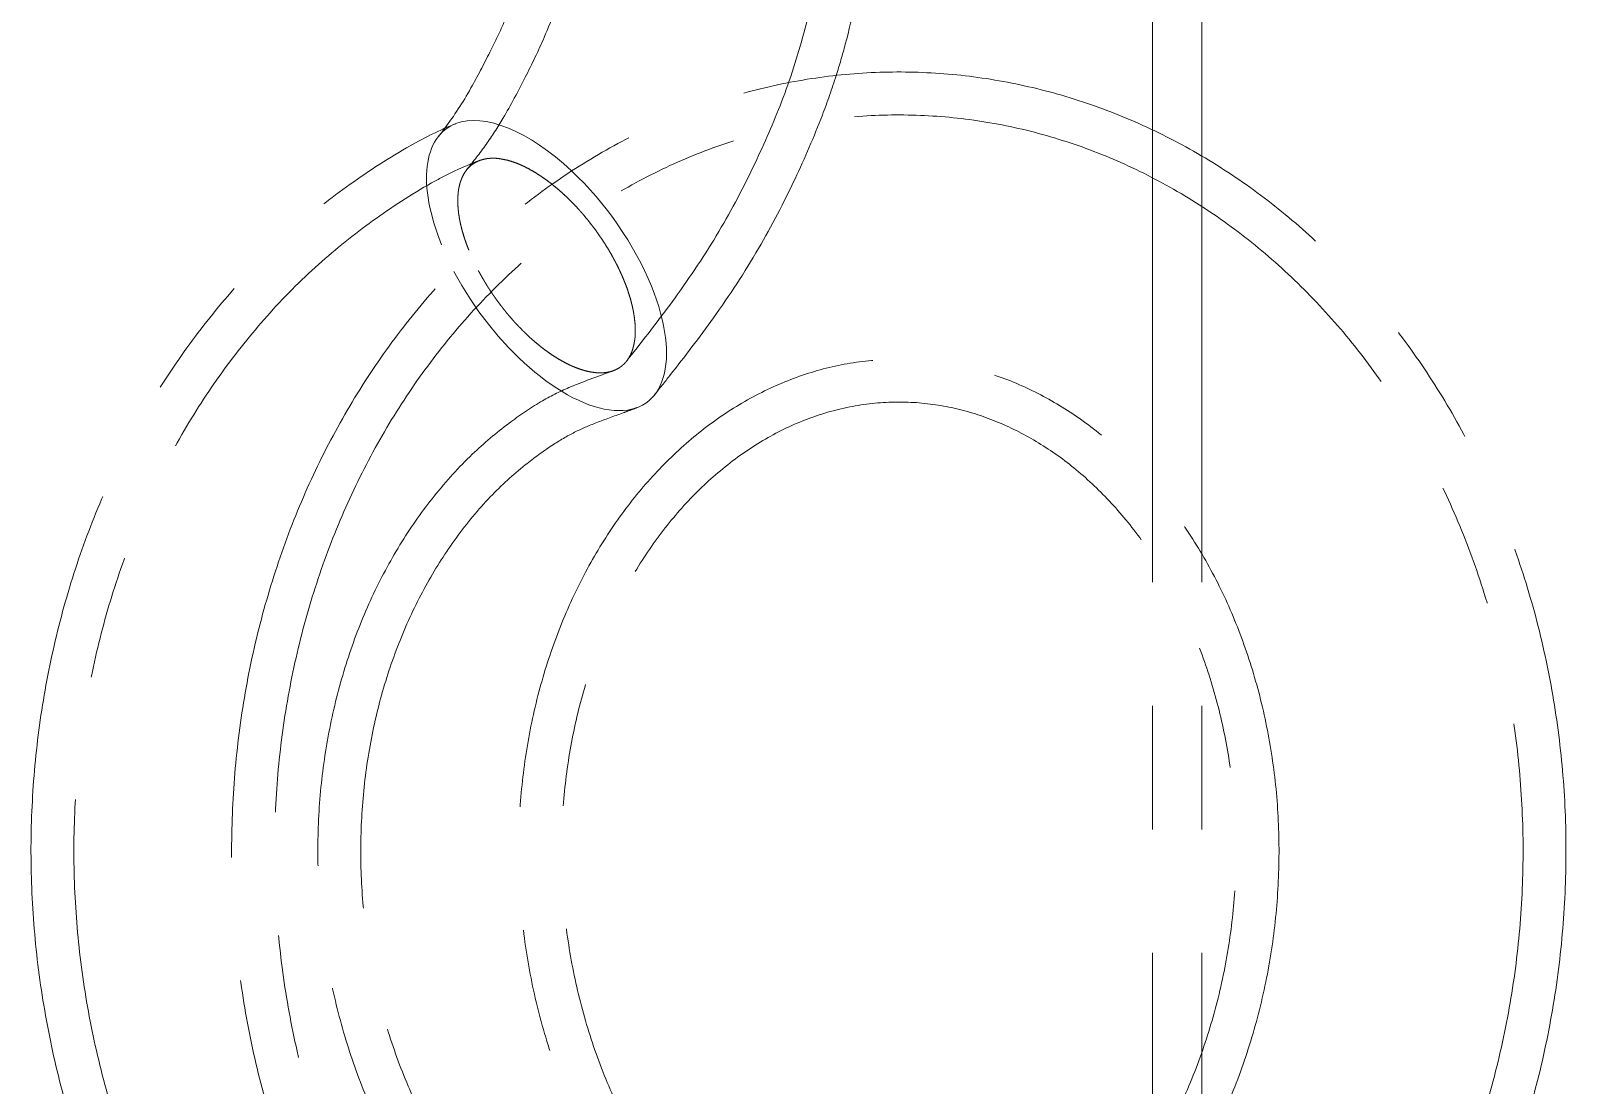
# Model space of a CAD drawing. Header units: millimetres. Extents: x -46397 to 283259, y -8690 to 23983.
# Drawn here: x 190637.4 to 190792.8, y 1344.8 to 1451.5 of the extents above; entities that cross this region are included whole.
import ezdxf

# ---------------------------------------------------------------- set-up
doc = ezdxf.new("R2010")
doc.units = ezdxf.units.MM
doc.linetypes.add('CENTER', pattern=[2, 1.25, -0.25, 0.25, -0.25])
doc.layers.add('mDƯỜNG TÂM', color=8, linetype='CENTER', lineweight=0)

# ---------------------------------------------------------------- blocks, each defined once
blk = doc.blocks.new('jh')
at = {"layer": 'mDƯỜNG TÂM', "color": 8, "ltscale": 50, "extrusion": (0, 1, 0)}
for p, q in [((600, 1500), (600, 0)), ((605, 1500), (605, 0))]:
    blk.add_line(p, q, dxfattribs=at)
at = {"layer": 'mDƯỜNG TÂM', "color": 8, "ltscale": 50}
for start_param, end_param in [(3.011061, 4.22975), (1.941533, 3.011061), (1.088158, 1.941533), (-1.870023, 1.088158)]:
    blk.add_ellipse((538.65, 1369.55), major_axis=(10.15, -13.84), ratio=0.482304, start_param=start_param, end_param=end_param, dxfattribs=at)
for points, knots in [([(528.35, 1383.44), (529.3, 1384.7), (530.16, 1386.03), (531.65, 1388.68), (532.3, 1389.93), (533.45, 1392.21), (533.96, 1393.27), (535.24, 1396.25), (535.92, 1398.25), (536.95, 1401.96), (537.35, 1403.65), (538.03, 1407.26), (538.17, 1409.27), (538.21, 1411.69), (538.22, 1412.14), (538.22, 1412.58)], [1.202967, 1.202967, 1.202967, 1.202967, 6.71604, 6.71604, 11.010454, 11.010454, 14.749286, 14.749286, 21.290886, 21.290886, 26.543, 26.543, 32.500959, 32.500959, 33.824681, 33.824681, 33.824681, 33.824681]), ([(530.56, 1379.23), (531.26, 1380.11), (531.91, 1380.93), (533.12, 1382.64), (533.69, 1383.52), (535.02, 1385.76), (535.77, 1387.19), (537.17, 1389.93), (537.82, 1391.26), (539.24, 1394.55), (539.94, 1396.57), (541.04, 1400.41), (541.48, 1402.21), (542.26, 1406.13), (542.48, 1408.34), (542.55, 1411.21), (542.56, 1411.89), (542.56, 1412.58)], [0, 0, 0, 0, 3.622244, 3.622244, 7.119635, 7.119635, 12.072728, 12.072728, 16.747494, 16.747494, 23.34736, 23.34736, 28.947643, 28.947643, 35.523479, 35.523479, 37.572901, 37.572901, 37.572901, 37.572901]), ([(567.27, 1412.58), (567.27, 1411.02), (567.19, 1409.47), (566.92, 1405.73), (566.68, 1403.55), (565.96, 1398.58), (565.43, 1395.79), (564.07, 1390.7), (563.31, 1388.38), (561.63, 1384.01), (560.72, 1381.94), (558.64, 1377.55), (557.42, 1375.24), (554.72, 1370.68), (553.22, 1368.44), (550.23, 1364.32), (548.75, 1362.41), (547.08, 1360.3), (546.91, 1360.08), (546.74, 1359.87)], [0, 0, 0, 0, 4.667864, 4.667864, 11.245116, 11.245116, 19.775437, 19.775437, 27.155795, 27.155795, 34.085706, 34.085706, 42.145558, 42.145558, 50.53173, 50.53173, 58.263865, 58.263865, 59.145405, 59.145405, 59.145405, 59.145405]), ([(571.62, 1412.58), (571.62, 1410.84), (571.53, 1409.1), (571.22, 1405.08), (570.96, 1402.79), (570.21, 1397.63), (569.65, 1394.76), (568.62, 1390.89), (568.31, 1389.84), (567.98, 1388.79)], [0, 0, 0, 0, 5.212505, 5.212505, 12.122878, 12.122878, 20.889201, 20.889201, 24.207874, 24.207874, 24.207874, 24.207874]), ([(556.85, 1229.46), (555.72, 1229.89), (554.63, 1230.39), (552.14, 1231.6), (550.76, 1232.34), (547.33, 1234.31), (545.3, 1235.59), (541.1, 1238.5), (538.95, 1240.17), (534.96, 1243.63), (533.1, 1245.41), (529.48, 1249.21), (527.72, 1251.25), (524.36, 1255.51), (522.77, 1257.75), (519.83, 1262.33), (518.48, 1264.67), (515.98, 1269.49), (514.82, 1271.98), (512.74, 1277.07), (511.8, 1279.68), (510.17, 1284.97), (509.47, 1287.65), (508.3, 1293.07), (507.84, 1295.8), (507.16, 1301.29), (506.93, 1304.06), (506.73, 1309.58), (506.75, 1312.35), (507.03, 1317.84), (507.29, 1320.58), (508.05, 1325.99), (508.55, 1328.67), (509.78, 1333.95), (510.52, 1336.55), (512.21, 1341.64), (513.16, 1344.14), (515.3, 1348.99), (516.47, 1351.35), (519.02, 1355.9), (520.4, 1358.11), (523.35, 1362.33), (524.92, 1364.35), (528.22, 1368.19), (529.96, 1370.01), (533.59, 1373.42), (535.49, 1375.02), (539.41, 1377.97), (541.43, 1379.33), (545.58, 1381.79), (547.72, 1382.89), (552.06, 1384.84), (554.27, 1385.68), (558.76, 1387.09), (561.03, 1387.66), (565.61, 1388.53), (567.91, 1388.83), (572.53, 1389.16), (574.85, 1389.18), (579.46, 1388.96), (581.76, 1388.71), (586.32, 1387.94), (588.59, 1387.43), (593.05, 1386.13), (595.26, 1385.35), (599.59, 1383.53), (601.71, 1382.49), (605.86, 1380.17), (607.89, 1378.88), (611.81, 1376.08), (613.71, 1374.55), (617.37, 1371.29), (619.13, 1369.54), (622.49, 1365.84), (624.09, 1363.89), (627.11, 1359.8), (628.53, 1357.66), (631.17, 1353.21), (632.39, 1350.91), (634.63, 1346.15), (635.64, 1343.7), (637.45, 1338.69), (638.25, 1336.13), (639.6, 1330.91), (640.17, 1328.25), (641.06, 1322.88), (641.39, 1320.16), (641.81, 1314.69), (641.89, 1311.93), (641.83, 1306.42), (641.67, 1303.65), (641.13, 1298.14), (640.73, 1295.4), (639.7, 1289.95), (639.07, 1287.25), (637.57, 1281.93), (636.7, 1279.3), (634.74, 1274.14), (633.64, 1271.61), (631.24, 1266.68), (629.93, 1264.27), (627.1, 1259.62), (625.58, 1257.36), (622.36, 1253.02), (620.65, 1250.93), (617.06, 1246.96), (615.17, 1245.07), (611.25, 1241.5), (609.2, 1239.83), (604.99, 1236.7), (602.81, 1235.26), (598.65, 1232.79), (596.67, 1231.74), (594.66, 1230.78)], [0, 0, 0, 0, 3.736782, 3.736782, 8.690877, 8.690877, 16.285142, 16.285142, 24.7727, 24.7727, 32.741422, 32.741422, 41.031425, 41.031425, 49.425377, 49.425377, 57.629031, 57.629031, 65.89181, 65.89181, 74.223387, 74.223387, 82.53415, 82.53415, 90.835663, 90.835663, 99.143593, 99.143593, 107.458696, 107.458696, 115.761181, 115.761181, 124.069663, 124.069663, 132.364349, 132.364349, 140.660202, 140.660202, 148.934648, 148.934648, 157.19508, 157.19508, 165.431309, 165.431309, 173.630004, 173.630004, 181.794581, 181.794581, 189.902224, 189.902224, 197.967987, 197.967987, 205.972631, 205.972631, 213.938901, 213.938901, 221.860338, 221.860338, 229.761023, 229.761023, 237.650324, 237.650324, 245.544846, 245.544846, 253.465518, 253.465518, 261.415214, 261.415214, 269.417684, 269.417684, 277.461278, 277.461278, 285.56635, 285.56635, 293.710295, 293.710295, 301.905818, 301.905818, 310.129192, 310.129192, 318.383666, 318.383666, 326.65743, 326.65743, 334.941, 334.941, 343.241528, 343.241528, 351.539374, 351.539374, 359.849184, 359.849184, 368.153056, 368.153056, 376.465547, 376.465547, 384.771554, 384.771554, 393.080456, 393.080456, 401.381504, 401.381504, 409.674384, 409.674384, 417.958751, 417.958751, 426.22026, 426.22026, 434.468223, 434.468223, 442.681364, 442.681364, 449.750441, 449.750441, 449.750441, 449.750441]), ([(567.98, 1388.79), (567.55, 1387.44), (567.08, 1386.1), (565.74, 1382.58), (564.81, 1380.44), (562.68, 1375.93), (561.45, 1373.57), (558.71, 1368.86), (557.17, 1366.52), (554.12, 1362.27), (552.64, 1360.33), (550.62, 1357.77), (550.1, 1357.11), (549.58, 1356.47)], [24.207874, 24.207874, 24.207874, 24.207874, 28.51224, 28.51224, 35.68008, 35.68008, 43.846065, 43.846065, 52.528654, 52.528654, 60.300595, 60.300595, 62.967853, 62.967853, 62.967853, 62.967853]), ([(560.81, 1223.9), (559.43, 1223.96), (558.05, 1224.07), (554.18, 1224.49), (551.69, 1224.9), (546.76, 1225.98), (544.32, 1226.65), (539.51, 1228.25), (537.14, 1229.19), (532.49, 1231.31), (530.21, 1232.49), (525.76, 1235.11), (523.59, 1236.53), (519.39, 1239.62), (517.36, 1241.27), (513.44, 1244.8), (511.56, 1246.67), (507.97, 1250.6), (506.26, 1252.67), (503.02, 1256.97), (501.5, 1259.21), (498.66, 1263.83), (497.33, 1266.23), (494.91, 1271.13), (493.8, 1273.65), (491.81, 1278.79), (490.93, 1281.41), (489.4, 1286.72), (488.75, 1289.42), (487.69, 1294.86), (487.27, 1297.6), (486.69, 1303.11), (486.52, 1305.88), (486.42, 1311.4), (486.5, 1314.16), (486.88, 1319.65), (487.19, 1322.38), (488.06, 1327.77), (488.61, 1330.44), (489.94, 1335.68), (490.72, 1338.26), (492.5, 1343.3), (493.51, 1345.78), (495.74, 1350.58), (496.96, 1352.92), (499.6, 1357.41), (501.02, 1359.56), (504.03, 1363.68), (505.63, 1365.66), (509.02, 1369.44), (510.82, 1371.25), (514.54, 1374.58), (516.44, 1376.1), (520.36, 1378.93), (522.37, 1380.25), (526.04, 1382.36), (527.95, 1383.33), (529.46, 1383.9)], [487.002271, 487.002271, 487.002271, 487.002271, 491.446747, 491.446747, 499.52563, 499.52563, 507.620648, 507.620648, 515.724669, 515.724669, 523.86068, 523.86068, 532.015976, 532.015976, 540.207314, 540.207314, 548.422614, 548.422614, 556.665861, 556.665861, 564.932935, 564.932935, 573.211754, 573.211754, 581.511744, 581.511744, 589.811149, 589.811149, 598.125079, 598.125079, 606.432974, 606.432974, 614.747888, 614.747888, 623.056614, 623.056614, 631.370281, 631.370281, 639.675133, 639.675133, 647.964596, 647.964596, 656.270969, 656.270969, 664.572003, 664.572003, 672.78997, 672.78997, 680.981042, 680.981042, 689.309319, 689.309319, 697.364517, 697.364517, 705.44689, 705.44689, 711.420081, 711.420081, 711.420081, 711.420081]), ([(559.03, 1233.28), (557.57, 1233.83), (556.01, 1234.52), (553.62, 1235.74), (552.71, 1236.24), (549.66, 1237.97), (547.58, 1239.28), (543.4, 1242.21), (541.3, 1243.85), (537.45, 1247.25), (535.66, 1248.99), (532.18, 1252.72), (530.48, 1254.73), (527.25, 1258.92), (525.73, 1261.11), (522.94, 1265.6), (521.66, 1267.89), (519.3, 1272.62), (518.22, 1275.05), (516.28, 1280.04), (515.41, 1282.59), (513.92, 1287.76), (513.29, 1290.38), (512.26, 1295.67), (511.87, 1298.34), (511.32, 1303.69), (511.16, 1306.38), (511.08, 1311.74), (511.17, 1314.43), (511.57, 1319.75), (511.89, 1322.39), (512.77, 1327.61), (513.33, 1330.19), (514.66, 1335.26), (515.45, 1337.75), (517.23, 1342.61), (518.24, 1344.98), (520.45, 1349.58), (521.66, 1351.81), (524.28, 1356.1), (525.68, 1358.16), (528.67, 1362.08), (530.25, 1363.96), (533.58, 1367.48), (535.33, 1369.15), (538.96, 1372.24), (540.85, 1373.67), (544.75, 1376.29), (546.76, 1377.47), (550.86, 1379.58), (552.96, 1380.51), (557.22, 1382.1), (559.39, 1382.76), (563.76, 1383.81), (565.97, 1384.2), (570.39, 1384.7), (572.62, 1384.81), (577.06, 1384.77), (579.28, 1384.61), (583.69, 1384.03), (585.88, 1383.6), (590.21, 1382.47), (592.35, 1381.78), (596.56, 1380.13), (598.62, 1379.18), (602.66, 1377.02), (604.63, 1375.82), (608.45, 1373.17), (610.31, 1371.73), (613.87, 1368.62), (615.59, 1366.95), (618.86, 1363.41), (620.42, 1361.53), (623.35, 1357.6), (624.73, 1355.53), (627.29, 1351.24), (628.48, 1349.01), (630.65, 1344.41), (631.63, 1342.04), (633.38, 1337.18), (634.14, 1334.68), (635.44, 1329.62), (635.98, 1327.03), (636.82, 1321.81), (637.12, 1319.16), (637.49, 1313.84), (637.56, 1311.16), (637.45, 1305.8), (637.28, 1303.11), (636.69, 1297.76), (636.28, 1295.09), (635.22, 1289.81), (634.57, 1287.19), (633.04, 1282.04), (632.16, 1279.5), (630.18, 1274.52), (629.08, 1272.09), (626.67, 1267.34), (625.35, 1265.03), (622.52, 1260.58), (621.01, 1258.42), (617.8, 1254.3), (616.1, 1252.32), (612.54, 1248.57), (610.67, 1246.79), (606.79, 1243.46), (604.77, 1241.89), (600.6, 1239), (598.45, 1237.67), (594.04, 1235.26), (591.78, 1234.18), (587.19, 1232.28), (584.85, 1231.46), (580.11, 1230.09), (577.72, 1229.54), (572.9, 1228.7), (570.47, 1228.42), (565.61, 1228.13), (563.17, 1228.12), (558.32, 1228.38), (555.89, 1228.64), (551.08, 1229.44), (548.69, 1229.97), (543.98, 1231.3), (541.65, 1232.1), (537.07, 1233.94), (534.82, 1235), (530.43, 1237.35), (528.29, 1238.65), (524.12, 1241.48), (522.1, 1243.01), (518.21, 1246.29), (516.33, 1248.05), (512.75, 1251.75), (511.03, 1253.7), (507.79, 1257.79), (506.26, 1259.92), (503.4, 1264.33), (502.07, 1266.62), (499.61, 1271.33), (498.49, 1273.75), (496.47, 1278.69), (495.56, 1281.22), (493.99, 1286.35), (493.31, 1288.97), (492.2, 1294.23), (491.76, 1296.9), (491.12, 1302.24), (490.92, 1304.93), (490.76, 1310.3), (490.8, 1312.99), (491.12, 1318.32), (491.4, 1320.98), (492.19, 1326.23), (492.7, 1328.83), (493.95, 1333.92), (494.7, 1336.43), (496.4, 1341.34), (497.37, 1343.74), (499.5, 1348.4), (500.68, 1350.67), (503.23, 1355.01), (504.59, 1357.1), (507.5, 1361.07), (509.05, 1362.97), (512.32, 1366.62), (514.07, 1368.36), (517.67, 1371.53), (519.51, 1372.98), (523.33, 1375.69), (525.31, 1376.98), (528.11, 1378.52), (528.84, 1378.89), (530, 1379.43), (530.42, 1379.62), (530.95, 1379.82), (531.04, 1379.86), (531.24, 1379.94), (531.37, 1379.99), (531.61, 1380.08), (531.73, 1380.13), (531.85, 1380.17)], [0, 0, 0, 0, 5.168767, 5.168767, 8.494414, 8.494414, 16.316634, 16.316634, 24.651506, 24.651506, 32.400611, 32.400611, 40.514911, 40.514911, 48.681598, 48.681598, 56.646036, 56.646036, 64.687646, 64.687646, 72.78762, 72.78762, 80.857924, 80.857924, 88.931761, 88.931761, 97.008113, 97.008113, 105.092506, 105.092506, 113.163775, 113.163775, 121.239416, 121.239416, 129.306948, 129.306948, 137.363803, 137.363803, 145.414438, 145.414438, 153.436933, 153.436933, 161.446436, 161.446436, 169.424804, 169.424804, 177.382569, 177.382569, 185.287582, 185.287582, 193.143438, 193.143438, 200.962432, 200.962432, 208.732506, 208.732506, 216.485728, 216.485728, 224.222502, 224.222502, 231.962094, 231.962094, 239.706495, 239.706495, 247.48316, 247.48316, 255.306263, 255.306263, 263.175714, 263.175714, 271.106766, 271.106766, 279.046392, 279.046392, 287.026008, 287.026008, 295.026826, 295.026826, 303.058301, 303.058301, 311.105773, 311.105773, 319.16225, 319.16225, 327.234982, 327.234982, 335.30307, 335.30307, 343.383544, 343.383544, 351.456769, 351.456769, 359.537456, 359.537456, 367.613105, 367.613105, 375.685896, 375.685896, 383.756708, 383.756708, 391.811423, 391.811423, 399.862187, 399.862187, 407.88606, 407.88606, 415.909143, 415.909143, 423.921172, 423.921172, 431.906713, 431.906713, 439.863748, 439.863748, 447.786791, 447.786791, 455.69731, 455.69731, 463.587166, 463.587166, 471.485972, 471.485972, 479.379216, 479.379216, 487.285305, 487.285305, 495.213501, 495.213501, 503.158951, 503.158951, 511.137958, 511.137958, 519.134367, 519.134367, 527.168319, 527.168319, 535.207925, 535.207925, 543.255555, 543.255555, 551.314602, 551.314602, 559.380076, 559.380076, 567.460405, 567.460405, 575.535204, 575.535204, 583.62058, 583.62058, 591.696832, 591.696832, 599.782144, 599.782144, 607.857629, 607.857629, 615.919222, 615.919222, 623.99819, 623.99819, 632.072605, 632.072605, 640.064771, 640.064771, 648.044076, 648.044076, 656.165248, 656.165248, 664.016637, 664.016637, 672.032002, 672.032002, 674.758867, 674.758867, 676.232648, 676.232648, 676.543742, 676.543742, 677.043742, 677.043742, 677.517039, 677.517039, 677.517039, 677.517039]), ([(532.13, 1368.36), (532.16, 1368.3), (532.19, 1368.25), (532.22, 1368.2), (532.25, 1368.14), (532.29, 1368.09), (532.32, 1368.04)], [0.017311805, 0.017311805, 0.017311805, 0.017311805, 0.019784829, 0.019784829, 0.019784829, 0.022257852, 0.022257852, 0.022257852, 0.022257852]), ([(545.43, 1358.92), (543.8, 1358.31), (542.25, 1357.77), (539.94, 1356.79), (539.02, 1356.32), (536.97, 1355.11), (535.89, 1354.38), (533.56, 1352.63), (532.32, 1351.59), (529.79, 1349.17), (528.5, 1347.75), (526.12, 1344.78), (525.02, 1343.23), (522.97, 1339.93), (522.01, 1338.18), (520.28, 1334.53), (519.51, 1332.63), (518.17, 1328.73), (517.59, 1326.72), (516.64, 1322.6), (516.26, 1320.5), (515.73, 1316.23), (515.57, 1314.06), (515.47, 1309.71), (515.52, 1307.51), (515.86, 1303.14), (516.13, 1300.95), (516.9, 1296.63), (517.4, 1294.48), (518.59, 1290.26), (519.3, 1288.19), (520.9, 1284.15), (521.81, 1282.18), (523.8, 1278.37), (524.9, 1276.54), (527.25, 1273.02), (528.52, 1271.34), (531.2, 1268.17), (532.62, 1266.68), (535.59, 1263.9), (537.13, 1262.62), (540.33, 1260.28), (541.99, 1259.21), (545.4, 1257.32), (547.15, 1256.49), (550.74, 1255.08), (552.57, 1254.5), (556.29, 1253.58), (558.19, 1253.26), (562, 1252.87), (563.93, 1252.82), (567.76, 1252.97), (569.67, 1253.19), (573.46, 1253.89), (575.35, 1254.37), (579.04, 1255.61), (580.87, 1256.36), (584.41, 1258.1), (586.14, 1259.1), (589.48, 1261.32), (591.09, 1262.54), (594.18, 1265.2), (595.65, 1266.63), (598.46, 1269.69), (599.79, 1271.32), (602.27, 1274.74), (603.43, 1276.54), (605.56, 1280.27), (606.53, 1282.2), (608.27, 1286.18), (609.04, 1288.22), (610.37, 1292.39), (610.93, 1294.51), (611.84, 1298.8), (612.19, 1300.98), (612.66, 1305.34), (612.79, 1307.53), (612.83, 1311.88), (612.74, 1314.05), (612.35, 1318.34), (612.04, 1320.46), (611.23, 1324.61), (610.72, 1326.65), (609.51, 1330.61), (608.81, 1332.53), (607.23, 1336.23), (606.35, 1338.01), (604.42, 1341.4), (603.38, 1343.01), (601.15, 1346.05), (599.96, 1347.47), (597.47, 1350.11), (596.15, 1351.33), (593.44, 1353.53), (592.03, 1354.52), (589.16, 1356.26), (587.69, 1357.01), (584.68, 1358.28), (583.13, 1358.8), (579.99, 1359.58), (578.39, 1359.84), (575.15, 1360.11), (573.5, 1360.11), (570.22, 1359.84), (568.59, 1359.57), (565.36, 1358.76), (563.76, 1358.21), (560.63, 1356.86), (559.09, 1356.06), (556.13, 1354.21), (554.69, 1353.16), (551.94, 1350.84), (550.62, 1349.57), (548.13, 1346.84), (546.95, 1345.37), (544.75, 1342.24), (543.72, 1340.58), (541.83, 1337.11), (540.97, 1335.28), (539.44, 1331.51), (538.77, 1329.55), (537.62, 1325.54), (537.15, 1323.48), (536.41, 1319.28), (536.15, 1317.14), (535.84, 1312.83), (535.79, 1310.65), (535.91, 1306.29), (536.08, 1304.09), (536.63, 1299.74), (537.02, 1297.57), (538.01, 1293.3), (538.61, 1291.19), (540.02, 1287.05), (540.83, 1285.03), (542.64, 1281.1), (543.64, 1279.19), (545.82, 1275.55), (547, 1273.8), (549.53, 1270.44), (550.89, 1268.83), (553.74, 1265.84), (555.22, 1264.46), (558.29, 1261.94), (559.88, 1260.78), (563.19, 1258.64), (564.9, 1257.7), (568.18, 1256.23), (569.77, 1255.63), (571.39, 1255.01)], [0, 0, 0, 0, 6.30713, 6.30713, 10.966631, 10.966631, 16.138407, 16.138407, 22.29993, 22.29993, 29.281588, 29.281588, 35.906338, 35.906338, 42.634985, 42.634985, 49.293585, 49.293585, 55.901003, 55.901003, 62.520485, 62.520485, 69.122363, 69.122363, 75.718977, 75.718977, 82.313008, 82.313008, 88.902967, 88.902967, 95.496054, 95.496054, 102.086791, 102.086791, 108.683859, 108.683859, 115.296048, 115.296048, 121.921947, 121.921947, 128.533978, 128.533978, 135.188887, 135.188887, 141.898775, 141.898775, 148.684493, 148.684493, 155.537754, 155.537754, 162.425805, 162.425805, 169.317531, 169.317531, 176.217445, 176.217445, 183.082333, 183.082333, 189.882629, 189.882629, 196.599059, 196.599059, 203.252775, 203.252775, 209.917007, 209.917007, 216.548865, 216.548865, 223.15731, 223.15731, 229.753444, 229.753444, 236.337816, 236.337816, 242.918551, 242.918551, 249.501619, 249.501619, 256.083177, 256.083177, 262.667457, 262.667457, 269.259488, 269.259488, 275.855242, 275.855242, 282.462702, 282.462702, 289.09691, 289.09691, 295.759848, 295.759848, 302.475545, 302.475545, 309.239767, 309.239767, 316.05208, 316.05208, 323.010985, 323.010985, 330.129198, 330.129198, 337.351702, 337.351702, 344.582112, 344.582112, 351.799427, 351.799427, 358.922989, 358.922989, 365.899154, 365.899154, 372.724439, 372.724439, 379.442886, 379.442886, 386.141806, 386.141806, 392.802593, 392.802593, 399.43088, 399.43088, 406.044963, 406.044963, 412.641735, 412.641735, 419.232351, 419.232351, 425.823933, 425.823933, 432.409041, 432.409041, 438.989506, 438.989506, 445.585943, 445.585943, 452.17636, 452.17636, 458.74408, 458.74408, 465.424204, 465.424204, 472.030966, 472.030966, 478.558677, 478.558677, 485.372271, 485.372271, 491.129607, 491.129607, 491.129607, 491.129607]), ([(574.06, 1258.57), (574.73, 1258.76), (575.39, 1258.97), (577.8, 1259.79), (579.52, 1260.51), (582.87, 1262.21), (584.5, 1263.19), (587.64, 1265.36), (589.16, 1266.56), (592.04, 1269.16), (593.42, 1270.57), (596.01, 1273.55), (597.24, 1275.14), (599.51, 1278.47), (600.57, 1280.21), (602.49, 1283.83), (603.36, 1285.7), (604.9, 1289.55), (605.57, 1291.53), (606.71, 1295.55), (607.18, 1297.6), (607.9, 1301.72), (608.16, 1303.81), (608.46, 1307.97), (608.5, 1310.06), (608.38, 1314.2), (608.21, 1316.25), (607.67, 1320.29), (607.3, 1322.27), (606.36, 1326.14), (605.79, 1328.02), (604.49, 1331.65), (603.74, 1333.41), (602.1, 1336.75), (601.19, 1338.35), (599.25, 1341.34), (598.21, 1342.75), (596.01, 1345.37), (594.86, 1346.58), (592.45, 1348.79), (591.2, 1349.78), (588.63, 1351.55), (587.31, 1352.32), (584.59, 1353.65), (583.2, 1354.19), (580.37, 1355.05), (578.93, 1355.36), (576.01, 1355.73), (574.52, 1355.78), (571.52, 1355.63), (570.01, 1355.42), (567, 1354.72), (565.51, 1354.23), (562.59, 1352.99), (561.16, 1352.24), (558.4, 1350.49), (557.06, 1349.5), (554.51, 1347.3), (553.29, 1346.09), (550.99, 1343.47), (549.9, 1342.06), (547.88, 1339.07), (546.94, 1337.48), (545.23, 1334.14), (544.45, 1332.39), (543.08, 1328.77), (542.49, 1326.9), (541.5, 1323.04), (541.1, 1321.06), (540.51, 1317.03), (540.31, 1314.98), (540.13, 1310.85), (540.15, 1308.76), (540.39, 1304.59), (540.62, 1302.5), (541.29, 1298.36), (541.74, 1296.3), (542.83, 1292.26), (543.47, 1290.28), (544.96, 1286.41), (545.81, 1284.51), (547.67, 1280.88), (548.7, 1279.13), (550.91, 1275.8), (552.1, 1274.2), (554.63, 1271.16), (555.98, 1269.73), (558.76, 1267.13), (560.19, 1265.96), (563.23, 1263.75), (564.85, 1262.7), (567.84, 1261.1), (569.27, 1260.49), (571.72, 1259.53), (572.64, 1259.18), (573.57, 1258.82)], [163.287336, 163.287336, 163.287336, 163.287336, 165.834441, 165.834441, 172.520937, 172.520937, 179.121616, 179.121616, 185.621, 185.621, 192.040478, 192.040478, 198.407051, 198.407051, 204.732681, 204.732681, 211.031282, 211.031282, 217.321416, 217.321416, 223.60642, 223.60642, 229.887517, 229.887517, 236.171753, 236.171753, 242.462925, 242.462925, 248.75409, 248.75409, 255.051114, 255.051114, 261.366473, 261.366473, 267.692478, 267.692478, 274.049214, 274.049214, 280.468081, 280.468081, 286.95951, 286.95951, 293.571445, 293.571445, 300.370556, 300.370556, 307.368804, 307.368804, 314.577543, 314.577543, 321.915045, 321.915045, 329.192042, 329.192042, 336.276195, 336.276195, 343.137632, 343.137632, 349.795402, 349.795402, 356.306958, 356.306958, 362.734912, 362.734912, 369.104798, 369.104798, 375.432671, 375.432671, 381.747649, 381.747649, 388.052325, 388.052325, 394.344767, 394.344767, 400.638283, 400.638283, 406.926969, 406.926969, 413.208873, 413.208873, 419.506659, 419.506659, 425.777707, 425.777707, 432.075745, 432.075745, 438.487717, 438.487717, 444.689584, 444.689584, 451.256317, 451.256317, 456.953501, 456.953501, 460.240114, 460.240114, 460.240114, 460.240114]), ([(547.85, 1355.19), (547.85, 1355.19), (547.84, 1355.19), (547.84, 1355.19), (547.84, 1355.19), (547.82, 1355.18), (547.81, 1355.18), (547.76, 1355.16), (547.72, 1355.14), (547.58, 1355.09), (547.48, 1355.05), (547.05, 1354.89), (546.73, 1354.77), (545.47, 1354.3), (544.55, 1353.97), (542.89, 1353.34), (542.18, 1353.04), (540.76, 1352.31), (539.98, 1351.86), (538.29, 1350.75), (537.38, 1350.09), (535.27, 1348.39), (534.09, 1347.32), (531.75, 1344.88), (530.59, 1343.48), (528.46, 1340.56), (527.49, 1339.04), (525.68, 1335.81), (524.84, 1334.09), (523.36, 1330.53), (522.71, 1328.69), (521.6, 1324.9), (521.14, 1322.94), (520.42, 1318.95), (520.16, 1316.91), (519.86, 1312.8), (519.81, 1310.71), (519.92, 1306.54), (520.09, 1304.45), (520.63, 1300.29), (521.01, 1298.21), (521.97, 1294.13), (522.56, 1292.12), (523.93, 1288.19), (524.72, 1286.27), (526.47, 1282.56), (527.44, 1280.76), (529.55, 1277.32), (530.7, 1275.67), (533.13, 1272.56), (534.42, 1271.09), (537.13, 1268.35), (538.56, 1267.07), (541.52, 1264.74), (543.06, 1263.68), (546.22, 1261.79), (547.86, 1260.96), (551.19, 1259.53), (552.9, 1258.94), (556.37, 1258), (558.14, 1257.66), (561.7, 1257.24), (563.5, 1257.16), (567.11, 1257.28), (568.92, 1257.47), (571.84, 1258.01), (572.95, 1258.26), (574.06, 1258.57)], [0, 0, 0, 0, 0.005003, 0.005003, 0.020013, 0.020013, 0.065041, 0.065041, 0.200125, 0.200125, 0.605381, 0.605381, 1.821241, 1.821241, 5.480629, 5.480629, 9.404795, 9.404795, 13.391554, 13.391554, 18.00911, 18.00911, 24.300435, 24.300435, 31.036234, 31.036234, 37.386162, 37.386162, 43.846045, 43.846045, 50.174686, 50.174686, 56.491476, 56.491476, 62.814994, 62.814994, 69.114278, 69.114278, 75.41279, 75.41279, 81.71165, 81.71165, 88.001329, 88.001329, 94.287743, 94.287743, 100.583463, 100.583463, 106.879831, 106.879831, 113.188751, 113.188751, 119.540681, 119.540681, 125.932795, 125.932795, 132.389784, 132.389784, 138.943909, 138.943909, 145.585659, 145.585659, 152.307579, 152.307579, 159.080126, 159.080126, 163.287336, 163.287336, 163.287336, 163.287336])]:
    blk.add_open_spline(points, degree=3, knots=knots, dxfattribs=at)
for points in [[(527.72, 1382.63), (527.94, 1382.9), (528.15, 1383.17), (528.35, 1383.44)], [(530.41, 1379.01), (530.34, 1378.91), (530.27, 1378.8), (530.21, 1378.68)], [(530.43, 1379.04), (530.42, 1379.03), (530.41, 1379.02), (530.41, 1379.01)], [(530.66, 1379.34), (530.57, 1379.24), (530.5, 1379.14), (530.43, 1379.04)], [(530.67, 1379.35), (530.66, 1379.35), (530.66, 1379.34), (530.66, 1379.34)], [(530.71, 1379.39), (530.69, 1379.38), (530.68, 1379.37), (530.67, 1379.35)], [(530.93, 1379.61), (530.85, 1379.54), (530.78, 1379.47), (530.71, 1379.39)], [(530.94, 1379.63), (530.94, 1379.62), (530.93, 1379.62), (530.93, 1379.61)], [(531.15, 1379.79), (531.08, 1379.74), (531.01, 1379.68), (530.94, 1379.63)], [(531.23, 1379.85), (531.21, 1379.83), (531.18, 1379.81), (531.15, 1379.79)], [(531.25, 1379.86), (531.25, 1379.86), (531.24, 1379.85), (531.23, 1379.85)], [(531.57, 1380.05), (531.46, 1379.99), (531.36, 1379.93), (531.25, 1379.86)], [(531.59, 1380.05), (531.58, 1380.05), (531.58, 1380.05), (531.57, 1380.05)], [(531.68, 1380.1), (531.65, 1380.08), (531.62, 1380.07), (531.59, 1380.05)], [(531.93, 1380.2), (531.84, 1380.17), (531.76, 1380.13), (531.68, 1380.1)], [(531.95, 1380.21), (531.94, 1380.2), (531.93, 1380.2), (531.93, 1380.2)], [(532.31, 1380.31), (532.19, 1380.28), (532.07, 1380.25), (531.95, 1380.21)], [(532.34, 1380.32), (532.33, 1380.32), (532.32, 1380.31), (532.31, 1380.31)], [(532.72, 1380.38), (532.59, 1380.37), (532.46, 1380.34), (532.34, 1380.32)], [(532.93, 1380.4), (532.86, 1380.4), (532.79, 1380.39), (532.72, 1380.38)], [(533.14, 1380.41), (533.07, 1380.41), (533, 1380.41), (532.93, 1380.4)], [(533.57, 1380.4), (533.42, 1380.41), (533.28, 1380.41), (533.14, 1380.41)], [(534.02, 1380.34), (533.87, 1380.37), (533.72, 1380.39), (533.57, 1380.4)], [(534.47, 1380.26), (534.31, 1380.29), (534.17, 1380.32), (534.02, 1380.34)], [(534.92, 1380.14), (534.77, 1380.19), (534.62, 1380.23), (534.47, 1380.26)], [(535.38, 1379.99), (535.23, 1380.05), (535.07, 1380.1), (534.92, 1380.14)], [(535.87, 1379.81), (535.71, 1379.88), (535.55, 1379.94), (535.38, 1379.99)], [(536.04, 1379.74), (535.98, 1379.76), (535.93, 1379.78), (535.87, 1379.81)], [(536.36, 1379.59), (536.25, 1379.64), (536.15, 1379.69), (536.04, 1379.74)], [(536.85, 1379.34), (536.68, 1379.43), (536.52, 1379.51), (536.36, 1379.59)], [(537.36, 1379.05), (537.19, 1379.15), (537.02, 1379.25), (536.85, 1379.34)], [(537.88, 1378.73), (537.71, 1378.84), (537.54, 1378.95), (537.36, 1379.05)], [(529.88, 1377.83), (529.84, 1377.69), (529.81, 1377.55), (529.78, 1377.41)], [(529.89, 1377.88), (529.89, 1377.86), (529.88, 1377.84), (529.88, 1377.83)], [(530.02, 1378.27), (529.97, 1378.14), (529.93, 1378.01), (529.89, 1377.88)], [(530.03, 1378.29), (530.03, 1378.28), (530.03, 1378.27), (530.02, 1378.27)], [(530.06, 1378.36), (530.05, 1378.34), (530.04, 1378.31), (530.03, 1378.29)], [(530.2, 1378.66), (530.15, 1378.56), (530.1, 1378.46), (530.06, 1378.36)], [(530.21, 1378.68), (530.21, 1378.67), (530.2, 1378.66), (530.2, 1378.66)], [(538.38, 1378.39), (538.21, 1378.51), (538.05, 1378.62), (537.88, 1378.73)], [(538.92, 1378), (538.74, 1378.14), (538.56, 1378.27), (538.38, 1378.39)], [(539.29, 1377.71), (539.17, 1377.81), (539.04, 1377.91), (538.92, 1378)], [(539.44, 1377.59), (539.39, 1377.63), (539.34, 1377.67), (539.29, 1377.71)], [(539.95, 1377.16), (539.78, 1377.31), (539.61, 1377.45), (539.44, 1377.59)], [(529.67, 1376.35), (529.66, 1376.19), (529.66, 1376.02), (529.67, 1375.85)], [(529.7, 1376.88), (529.69, 1376.72), (529.68, 1376.56), (529.67, 1376.39)], [(529.67, 1376.39), (529.67, 1376.38), (529.67, 1376.37), (529.67, 1376.35)], [(529.71, 1376.92), (529.71, 1376.91), (529.7, 1376.89), (529.7, 1376.88)], [(529.73, 1377.1), (529.72, 1377.04), (529.71, 1376.98), (529.71, 1376.92)], [(529.77, 1377.36), (529.76, 1377.28), (529.74, 1377.19), (529.73, 1377.1)], [(529.78, 1377.41), (529.78, 1377.4), (529.77, 1377.38), (529.77, 1377.36)], [(540.43, 1376.73), (540.27, 1376.88), (540.11, 1377.02), (539.95, 1377.16)], [(540.89, 1376.29), (540.74, 1376.44), (540.58, 1376.59), (540.43, 1376.73)], [(541.33, 1375.85), (541.19, 1376), (541.04, 1376.15), (540.89, 1376.29)], [(529.67, 1375.85), (529.67, 1375.84), (529.67, 1375.83), (529.67, 1375.82)], [(529.67, 1375.82), (529.68, 1375.64), (529.69, 1375.46), (529.71, 1375.27)], [(529.71, 1375.27), (529.72, 1375.13), (529.74, 1374.98), (529.75, 1374.83)], [(529.75, 1374.83), (529.76, 1374.78), (529.77, 1374.72), (529.78, 1374.66)], [(529.78, 1374.66), (529.8, 1374.53), (529.82, 1374.4), (529.84, 1374.26)], [(541.39, 1375.79), (541.37, 1375.81), (541.35, 1375.83), (541.33, 1375.85)], [(541.85, 1375.3), (541.7, 1375.46), (541.55, 1375.63), (541.39, 1375.79)], [(541.89, 1375.25), (541.88, 1375.27), (541.86, 1375.28), (541.85, 1375.3)], [(542.08, 1375.04), (542.02, 1375.11), (541.96, 1375.18), (541.89, 1375.25)], [(542.34, 1374.75), (542.25, 1374.85), (542.17, 1374.95), (542.08, 1375.04)], [(542.37, 1374.71), (542.36, 1374.72), (542.35, 1374.74), (542.34, 1374.75)], [(542.79, 1374.2), (542.66, 1374.37), (542.52, 1374.54), (542.37, 1374.71)], [(529.84, 1374.26), (529.85, 1374.25), (529.85, 1374.23), (529.85, 1374.21)], [(529.85, 1374.21), (529.86, 1374.16), (529.87, 1374.1), (529.88, 1374.05)], [(529.88, 1374.05), (529.92, 1373.9), (529.95, 1373.75), (529.98, 1373.6)], [(529.98, 1373.6), (530, 1373.55), (530.01, 1373.5), (530.02, 1373.45)], [(530.02, 1373.45), (530.05, 1373.32), (530.08, 1373.19), (530.12, 1373.06)], [(530.12, 1373.06), (530.14, 1372.97), (530.17, 1372.88), (530.2, 1372.8)], [(530.2, 1372.8), (530.24, 1372.66), (530.28, 1372.53), (530.32, 1372.4)], [(542.87, 1374.11), (542.85, 1374.14), (542.82, 1374.17), (542.79, 1374.2)], [(543.27, 1373.59), (543.14, 1373.76), (543.01, 1373.93), (542.87, 1374.11)], [(543.34, 1373.51), (543.32, 1373.54), (543.3, 1373.57), (543.27, 1373.59)], [(543.72, 1373), (543.6, 1373.17), (543.47, 1373.34), (543.34, 1373.51)], [(543.77, 1372.93), (543.75, 1372.95), (543.73, 1372.97), (543.72, 1373)], [(544.13, 1372.41), (544.01, 1372.58), (543.89, 1372.76), (543.77, 1372.93)], [(530.32, 1372.4), (530.34, 1372.32), (530.37, 1372.23), (530.4, 1372.15)], [(530.4, 1372.15), (530.45, 1372.02), (530.49, 1371.88), (530.54, 1371.75)], [(530.54, 1371.75), (530.57, 1371.67), (530.6, 1371.59), (530.63, 1371.51)], [(530.63, 1371.51), (530.63, 1371.51), (530.63, 1371.5), (530.63, 1371.5)], [(530.63, 1371.5), (530.66, 1371.43), (530.69, 1371.35), (530.72, 1371.28)], [(530.72, 1371.28), (530.74, 1371.23), (530.76, 1371.18), (530.78, 1371.12)], [(544.16, 1372.36), (544.15, 1372.38), (544.14, 1372.4), (544.13, 1372.41)], [(544.22, 1372.28), (544.2, 1372.31), (544.18, 1372.33), (544.16, 1372.36)], [(544.56, 1371.76), (544.45, 1371.93), (544.33, 1372.11), (544.22, 1372.28)], [(544.62, 1371.65), (544.6, 1371.69), (544.58, 1371.73), (544.56, 1371.76)], [(544.94, 1371.14), (544.84, 1371.31), (544.73, 1371.48), (544.62, 1371.65)], [(530.78, 1371.12), (530.78, 1371.11), (530.79, 1371.11), (530.79, 1371.1)], [(544.99, 1371.05), (544.98, 1371.08), (544.96, 1371.11), (544.94, 1371.14)], [(545.29, 1370.54), (545.19, 1370.71), (545.1, 1370.88), (544.99, 1371.05)], [(545.41, 1370.31), (545.37, 1370.39), (545.33, 1370.46), (545.29, 1370.54)], [(545.53, 1370.09), (545.49, 1370.16), (545.45, 1370.24), (545.41, 1370.31)], [(545.59, 1369.99), (545.57, 1370.02), (545.55, 1370.06), (545.53, 1370.09)], [(545.65, 1369.87), (545.63, 1369.91), (545.61, 1369.95), (545.59, 1369.99)], [(545.83, 1369.52), (545.77, 1369.64), (545.71, 1369.76), (545.65, 1369.87)], [(531.75, 1369.06), (531.75, 1369.06), (531.75, 1369.05), (531.76, 1369.04)], [(531.76, 1369.04), (531.77, 1369.02), (531.78, 1368.99), (531.8, 1368.96)], [(531.8, 1368.96), (531.81, 1368.94), (531.82, 1368.92), (531.83, 1368.89)], [(531.83, 1368.89), (531.86, 1368.85), (531.88, 1368.8), (531.91, 1368.75)], [(531.91, 1368.75), (531.94, 1368.7), (531.97, 1368.65), (532, 1368.6)], [(532, 1368.6), (532.01, 1368.57), (532.03, 1368.54), (532.05, 1368.51)], [(532.05, 1368.51), (532.07, 1368.46), (532.1, 1368.41), (532.13, 1368.36)], [(546.01, 1369.15), (545.95, 1369.28), (545.89, 1369.4), (545.83, 1369.52)], [(546.18, 1368.77), (546.12, 1368.9), (546.07, 1369.03), (546.01, 1369.15)], [(546.34, 1368.42), (546.29, 1368.54), (546.23, 1368.66), (546.18, 1368.77)], [(546.49, 1368.05), (546.44, 1368.18), (546.39, 1368.3), (546.34, 1368.42)], [(532.32, 1368.04), (532.36, 1367.96), (532.41, 1367.88), (532.46, 1367.8)], [(532.46, 1367.8), (532.51, 1367.72), (532.55, 1367.65), (532.6, 1367.58)], [(532.6, 1367.58), (532.61, 1367.56), (532.61, 1367.55), (532.62, 1367.53)], [(532.62, 1367.53), (532.66, 1367.47), (532.7, 1367.42), (532.73, 1367.36)], [(532.73, 1367.36), (532.74, 1367.36), (532.74, 1367.35), (532.74, 1367.34)], [(532.74, 1367.34), (532.79, 1367.27), (532.83, 1367.2), (532.88, 1367.14)], [(532.88, 1367.14), (532.92, 1367.07), (532.97, 1367), (533.01, 1366.93)], [(533.01, 1366.93), (533.05, 1366.87), (533.09, 1366.81), (533.13, 1366.76)], [(533.13, 1366.76), (533.13, 1366.75), (533.14, 1366.74), (533.14, 1366.73)], [(533.14, 1366.73), (533.15, 1366.72), (533.17, 1366.7), (533.18, 1366.68)], [(533.18, 1366.68), (533.21, 1366.64), (533.23, 1366.6), (533.26, 1366.56)], [(546.51, 1368), (546.51, 1368.02), (546.5, 1368.04), (546.49, 1368.05)], [(546.64, 1367.68), (546.6, 1367.79), (546.56, 1367.9), (546.51, 1368)], [(546.67, 1367.6), (546.66, 1367.63), (546.65, 1367.65), (546.64, 1367.68)], [(546.68, 1367.59), (546.67, 1367.59), (546.67, 1367.6), (546.67, 1367.6)], [(546.87, 1367.05), (546.81, 1367.23), (546.74, 1367.41), (546.68, 1367.59)], [(546.91, 1366.94), (546.9, 1366.98), (546.88, 1367.01), (546.87, 1367.05)], [(547.08, 1366.4), (547.02, 1366.58), (546.97, 1366.76), (546.91, 1366.94)], [(533.26, 1366.56), (533.31, 1366.5), (533.35, 1366.43), (533.4, 1366.37)], [(533.4, 1366.37), (533.44, 1366.31), (533.48, 1366.25), (533.53, 1366.18)], [(533.53, 1366.18), (533.59, 1366.09), (533.66, 1366), (533.73, 1365.9)], [(533.73, 1365.9), (533.8, 1365.81), (533.86, 1365.72), (533.93, 1365.63)], [(533.93, 1365.63), (534, 1365.53), (534.08, 1365.44), (534.16, 1365.34)], [(534.16, 1365.34), (534.23, 1365.24), (534.31, 1365.14), (534.39, 1365.04)], [(534.39, 1365.04), (534.47, 1364.94), (534.56, 1364.83), (534.64, 1364.73)], [(547.12, 1366.27), (547.1, 1366.31), (547.09, 1366.36), (547.08, 1366.4)], [(547.26, 1365.74), (547.22, 1365.92), (547.17, 1366.09), (547.12, 1366.27)], [(547.28, 1365.66), (547.27, 1365.69), (547.27, 1365.71), (547.26, 1365.74)], [(547.4, 1365.13), (547.36, 1365.31), (547.32, 1365.49), (547.28, 1365.66)], [(547.42, 1365.04), (547.41, 1365.07), (547.41, 1365.1), (547.4, 1365.13)], [(547.46, 1364.83), (547.45, 1364.9), (547.43, 1364.97), (547.42, 1365.04)], [(534.64, 1364.73), (534.72, 1364.64), (534.8, 1364.54), (534.88, 1364.44)], [(534.88, 1364.44), (534.89, 1364.44), (534.89, 1364.43), (534.9, 1364.43)], [(534.9, 1364.43), (535.01, 1364.3), (535.11, 1364.18), (535.23, 1364.05)], [(535.23, 1364.05), (535.23, 1364.04), (535.24, 1364.03), (535.25, 1364.02)], [(535.25, 1364.02), (535.26, 1364.01), (535.26, 1364.01), (535.27, 1364)], [(535.27, 1364), (535.3, 1363.96), (535.34, 1363.93), (535.37, 1363.89)], [(535.37, 1363.89), (535.39, 1363.87), (535.4, 1363.85), (535.42, 1363.83)], [(535.42, 1363.83), (535.52, 1363.72), (535.63, 1363.61), (535.73, 1363.5)], [(535.73, 1363.5), (535.78, 1363.45), (535.82, 1363.4), (535.87, 1363.35)], [(547.5, 1364.59), (547.49, 1364.67), (547.47, 1364.75), (547.46, 1364.83)], [(547.51, 1364.52), (547.51, 1364.55), (547.5, 1364.57), (547.5, 1364.59)], [(547.53, 1364.42), (547.52, 1364.45), (547.52, 1364.49), (547.51, 1364.52)], [(547.59, 1363.91), (547.57, 1364.08), (547.55, 1364.25), (547.53, 1364.42)], [(547.6, 1363.86), (547.59, 1363.88), (547.59, 1363.89), (547.59, 1363.91)], [(547.63, 1363.36), (547.62, 1363.53), (547.61, 1363.69), (547.6, 1363.86)], [(535.87, 1363.35), (535.99, 1363.23), (536.11, 1363.11), (536.23, 1362.98)], [(536.23, 1362.98), (536.29, 1362.93), (536.34, 1362.88), (536.39, 1362.83)], [(536.39, 1362.83), (536.5, 1362.72), (536.62, 1362.61), (536.73, 1362.5)], [(536.73, 1362.5), (536.85, 1362.39), (536.97, 1362.28), (537.08, 1362.17)], [(537.08, 1362.17), (537.2, 1362.07), (537.32, 1361.96), (537.45, 1361.86)], [(547.55, 1361.81), (547.56, 1361.87), (547.57, 1361.93), (547.57, 1361.99)], [(547.57, 1361.99), (547.58, 1362), (547.58, 1362.01), (547.58, 1362.01)], [(547.58, 1362.01), (547.59, 1362.09), (547.6, 1362.17), (547.61, 1362.25)], [(547.61, 1362.3), (547.62, 1362.45), (547.63, 1362.6), (547.64, 1362.76)], [(547.61, 1362.25), (547.61, 1362.27), (547.61, 1362.28), (547.61, 1362.3)], [(547.63, 1363.31), (547.63, 1363.32), (547.63, 1363.34), (547.63, 1363.36)], [(547.64, 1362.82), (547.64, 1362.98), (547.64, 1363.14), (547.63, 1363.31)], [(547.64, 1362.76), (547.64, 1362.78), (547.64, 1362.8), (547.64, 1362.82)], [(537.45, 1361.86), (537.61, 1361.71), (537.78, 1361.57), (537.96, 1361.43)], [(537.96, 1361.43), (537.98, 1361.42), (538, 1361.4), (538.02, 1361.39)], [(538.02, 1361.39), (538.03, 1361.37), (538.05, 1361.36), (538.06, 1361.35)], [(538.06, 1361.35), (538.2, 1361.24), (538.34, 1361.13), (538.48, 1361.03)], [(538.48, 1361.03), (538.66, 1360.9), (538.84, 1360.77), (539.02, 1360.64)], [(539.02, 1360.64), (539.18, 1360.53), (539.35, 1360.42), (539.52, 1360.31)], [(546.93, 1360.14), (547, 1360.24), (547.07, 1360.35), (547.12, 1360.47)], [(547.12, 1360.47), (547.13, 1360.48), (547.13, 1360.49), (547.14, 1360.5)], [(547.14, 1360.5), (547.2, 1360.62), (547.25, 1360.74), (547.3, 1360.86)], [(547.3, 1360.86), (547.3, 1360.87), (547.3, 1360.88), (547.31, 1360.89)], [(547.31, 1360.89), (547.35, 1361.02), (547.4, 1361.15), (547.43, 1361.29)], [(547.43, 1361.29), (547.44, 1361.3), (547.44, 1361.32), (547.45, 1361.34)], [(547.45, 1361.34), (547.46, 1361.39), (547.47, 1361.44), (547.48, 1361.49)], [(547.48, 1361.49), (547.5, 1361.58), (547.52, 1361.67), (547.54, 1361.76)], [(547.54, 1361.76), (547.54, 1361.78), (547.54, 1361.79), (547.55, 1361.81)], [(539.52, 1360.31), (539.69, 1360.2), (539.86, 1360.1), (540.03, 1360)], [(540.03, 1360), (540.21, 1359.9), (540.38, 1359.8), (540.55, 1359.71)], [(540.55, 1359.71), (540.71, 1359.63), (540.88, 1359.55), (541.04, 1359.47)], [(541.04, 1359.47), (541.12, 1359.44), (541.19, 1359.4), (541.27, 1359.37)], [(541.27, 1359.37), (541.29, 1359.36), (541.3, 1359.35), (541.31, 1359.35)], [(541.31, 1359.35), (541.38, 1359.32), (541.46, 1359.29), (541.53, 1359.26)], [(541.53, 1359.26), (541.69, 1359.2), (541.85, 1359.13), (542.01, 1359.08)], [(542.01, 1359.08), (542.16, 1359.03), (542.32, 1358.98), (542.47, 1358.94)], [(542.47, 1358.94), (542.62, 1358.89), (542.78, 1358.86), (542.92, 1358.83)], [(542.92, 1358.83), (543.07, 1358.79), (543.22, 1358.77), (543.37, 1358.75)], [(544.65, 1358.73), (544.78, 1358.74), (544.91, 1358.77), (545.03, 1358.8)], [(545.03, 1358.8), (545.04, 1358.8), (545.05, 1358.8), (545.06, 1358.8)], [(545.06, 1358.8), (545.18, 1358.84), (545.3, 1358.87), (545.42, 1358.91)], [(545.42, 1358.91), (545.43, 1358.92), (545.43, 1358.92), (545.44, 1358.92)], [(545.44, 1358.92), (545.56, 1358.97), (545.67, 1359.02), (545.78, 1359.07)], [(545.78, 1359.07), (545.78, 1359.08), (545.79, 1359.08), (545.79, 1359.08)], [(545.79, 1359.08), (545.9, 1359.14), (546.01, 1359.2), (546.1, 1359.27)], [(546.1, 1359.27), (546.11, 1359.27), (546.12, 1359.28), (546.13, 1359.29)], [(546.13, 1359.29), (546.23, 1359.35), (546.32, 1359.43), (546.41, 1359.51)], [(546.41, 1359.51), (546.41, 1359.52), (546.42, 1359.52), (546.43, 1359.53)], [(546.43, 1359.53), (546.49, 1359.58), (546.55, 1359.64), (546.6, 1359.7)], [(546.6, 1359.7), (546.61, 1359.71), (546.61, 1359.71), (546.62, 1359.72)], [(546.62, 1359.72), (546.64, 1359.74), (546.66, 1359.77), (546.68, 1359.79)], [(546.68, 1359.79), (546.68, 1359.79), (546.69, 1359.8), (546.69, 1359.8)], [(546.69, 1359.8), (546.77, 1359.9), (546.85, 1360), (546.91, 1360.1)], [(546.91, 1360.1), (546.92, 1360.11), (546.93, 1360.12), (546.93, 1360.14)], [(543.37, 1358.75), (543.52, 1358.73), (543.67, 1358.71), (543.81, 1358.7)], [(543.81, 1358.7), (543.96, 1358.69), (544.1, 1358.69), (544.24, 1358.7)], [(544.24, 1358.7), (544.29, 1358.7), (544.33, 1358.7), (544.38, 1358.7)], [(544.38, 1358.7), (544.39, 1358.7), (544.4, 1358.7), (544.41, 1358.7)], [(544.41, 1358.7), (544.49, 1358.71), (544.57, 1358.72), (544.65, 1358.73)]]:
    blk.add_open_spline(points, degree=3, dxfattribs=at)

msp = doc.modelspace()

# ---------------------------------------------------------------- block references
msp.add_blockref('jh', (190150.93, 58.23, -1.5))

doc.saveas('drawing.dxf')
